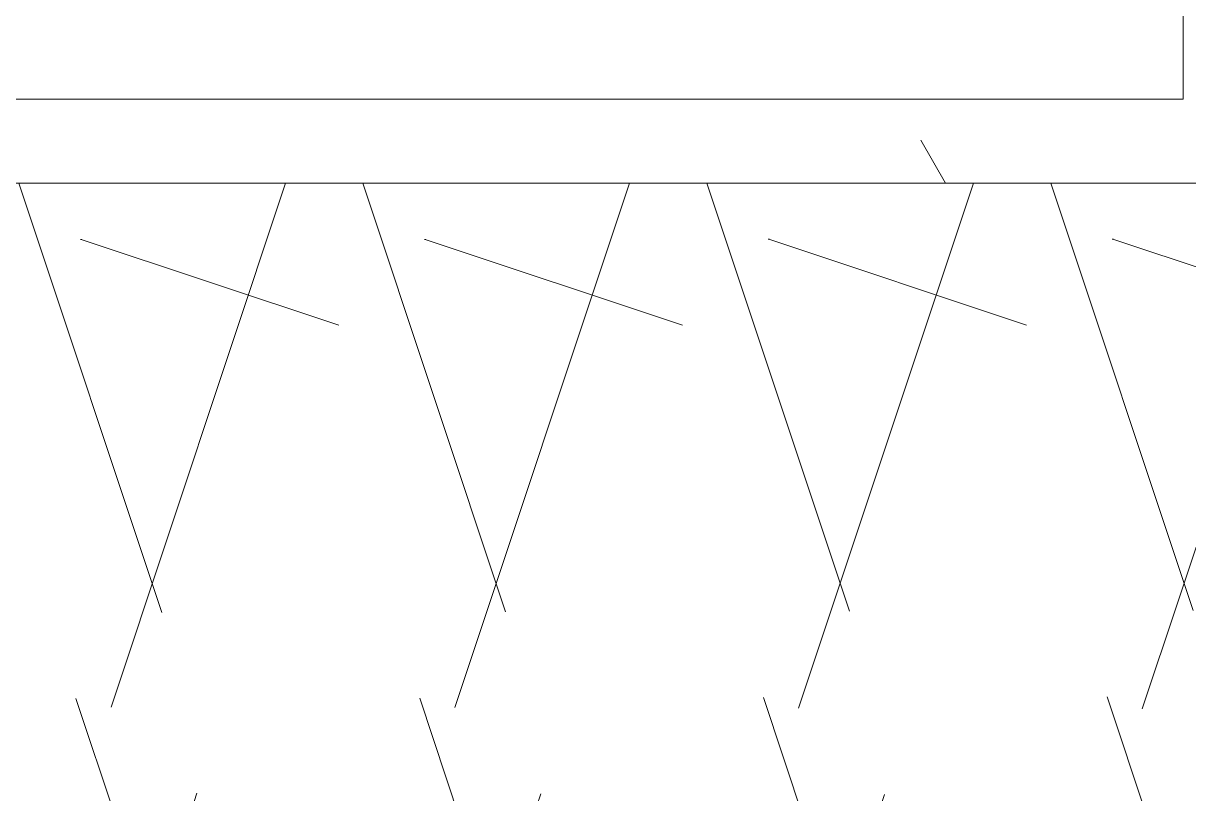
# Model space of a CAD drawing. Header units: inches. Extents: x -4169 to -1846, y 9706 to 12377.
# Drawn here: x -3425.94 to -3417.26, y 10346.79 to 10352.53 of the extents above; entities that cross this region are included whole.
import ezdxf

# ---------------------------------------------------------------- set-up
doc = ezdxf.new("R2010")
doc.units = ezdxf.units.IN
doc.header["$MEASUREMENT"] = 0
doc.layers.add('A-WALL', color=113, linetype='Continuous', lineweight=18)
doc.layers.add('A-WALL-PATT-4', color=111, linetype='Continuous', lineweight=9)
pattern_1 = [(0, (0, 0), (20.48, 5.12), [0.845, -14.515, 0.845, -14.515, -81.92]), (0, (0, 0), (20.48, 5.12), [-30.72, 0.845, -29.875, 0.845, -14.515, -35.84]), (0, (0, 0), (20.48, 5.12), [-76.8, 0.845, -9.395, 0.845, -24.755]), (120, (7.68, 2.56), (-14.67405, 15.1762003), [0.845, -14.515, 0.845, -14.515, -81.92]), (120, (7.68, 2.56), (-14.67405, 15.1762003), [-30.72, 0.845, -29.875, 0.845, -14.515, -35.84]), (120, (7.68, 2.56), (-14.67405, 15.1762003), [-76.8, 0.845, -9.395, 0.845, -24.755]), (240, (10.24, 12.8), (-5.80595, -20.2962003), [0.845, -14.515, 0.845, -14.515, -81.92]), (240, (10.24, 12.8), (-5.80595, -20.2962003), [-30.72, 0.845, -29.875, 0.845, -14.515, -35.84]), (240, (10.24, 12.8), (-5.80595, -20.2962003), [-76.8, 0.845, -9.395, 0.845, -24.755])]

msp = doc.modelspace()

# ---------------------------------------------------------------- hatches: boundary and pattern name
at = {"layer": 'A-WALL-PATT-4'}
h = msp.add_hatch(dxfattribs=at)
h.set_pattern_fill('FP_1', color=256, style=0, pattern_type=2)
h.set_pattern_definition(pattern_1)
h.paths.add_polyline_path([(-3435.3237, 10351.9644), (-3417.2987, 10351.9644), (-3417.2987, 10352.5894), (-3454.9237, 10352.5894), (-3454.9237, 10351.9644), (-3438.8535, 10351.9644)], flags=0)
h.paths.add_polyline_path([(-3497.9237, 10351.9644), (-3494.9237, 10351.9644), (-3494.9237, 10352.5894), (-3497.9237, 10352.5894)], flags=0)
h = msp.add_hatch(dxfattribs=at)
h.set_pattern_fill('FP_1', color=256, style=0, pattern_type=2)
h.set_pattern_definition(pattern_1)
h.paths.add_polyline_path([(-3416.6737, 10351.3394), (-3416.6737, 10351.9644), (-3454.9237, 10351.9644), (-3454.9237, 10351.3394), (-3417.2737, 10351.3394)], flags=0)
h.paths.add_polyline_path([(-3498.5487, 10351.3394), (-3494.9237, 10351.3394), (-3494.9237, 10351.9644), (-3498.5487, 10351.9644)], flags=0)
h = msp.add_hatch(dxfattribs=at)
h.set_pattern_fill('FP_12', color=256, style=0, pattern_type=2)
h.set_pattern_definition([(161.57, (0.32, 0.32), (-2.560496185, -0.000537386), [0, -18.214, 2.022, 0]), (18.43, (-0.32, 0.32), (-2.560496185, 0.000537386), [0, -18.214, 2.022, 0]), (108.43, (0.32, 0.32), (1.27922091, -6.400876726), [6.07, -14.166]), (71.57, (-0.32, 0.32), (1.27922091, 6.400876726), [6.07, -14.166])])
h.paths.add_polyline_path([(-3411.1737, 10345.8394), (-3411.1737, 10351.3394), (-3454.9237, 10351.3394), (-3454.9237, 10345.8394), (-3422.6266, 10345.8394)], flags=0)
h.paths.add_polyline_path([(-3497.9237, 10345.8394), (-3494.9237, 10345.8394), (-3494.9237, 10351.3394), (-3499.1737, 10351.3394), (-3499.1737, 10345.8394), (-3497.9499, 10345.8394)], flags=0)

# ---------------------------------------------------------------- linework, layer by layer
at = {"layer": 'A-WALL'}
for p, q in [((-3417.2987, 10380.1644), (-3417.2987, 10351.9644)), ((-3454.9237, 10351.9644), (-3417.2987, 10351.9644)), ((-3454.9237, 10351.3394), (-3416.6737, 10351.3394))]:
    msp.add_line(p, q, dxfattribs=at)

doc.saveas('drawing.dxf')
